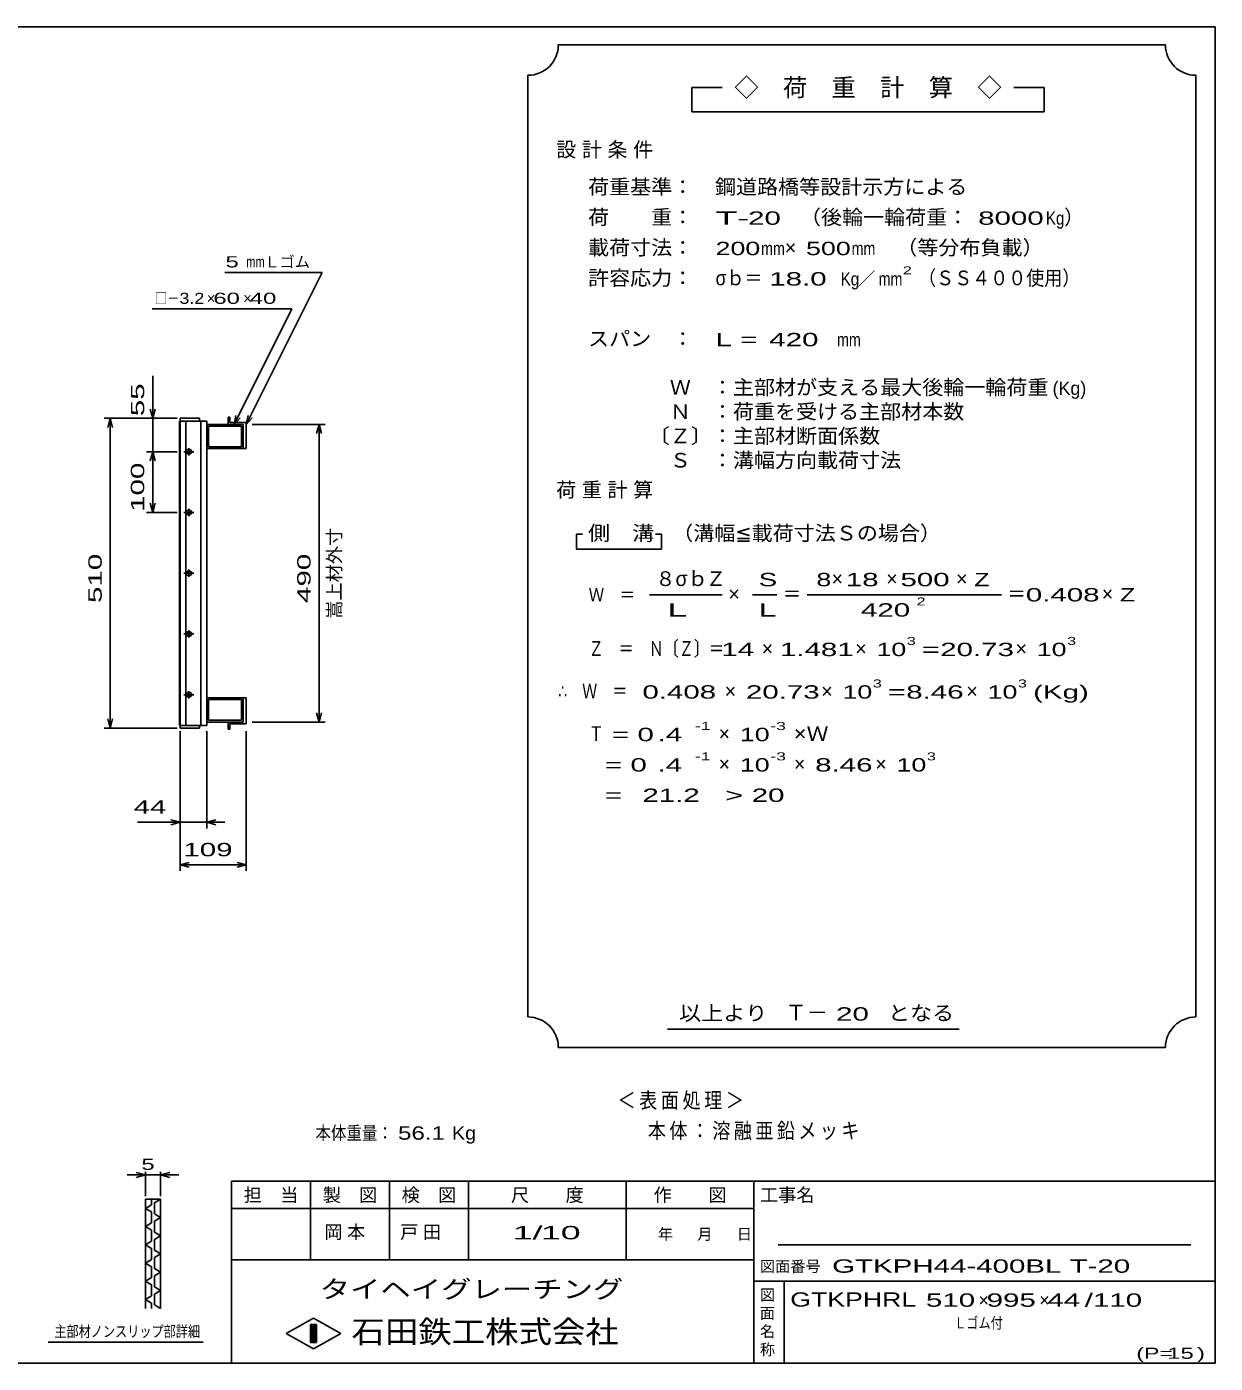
# Model space of a CAD drawing. Units: millimetres, scale not verified. Extents: x -1820 to 1731, y -1282 to 1054.
# Drawn here: x -227 to 1731, y -1146 to 1054 of the extents above; entities that cross this region are included whole.
import ezdxf
from ezdxf.enums import TextEntityAlignment as Align

# ---------------------------------------------------------------- set-up
doc = ezdxf.new("R2010")
doc.units = ezdxf.units.MM
doc.header["$LTSCALE"] = 10
for name, color, linetype, lineweight in [('0_2', 150, 'Continuous', 25), ('16', 3, 'Continuous', 25), ('22', 4, 'Continuous', 25), ('24', 2, 'Continuous', 25), ('32', 4, 'Continuous', 25)]:
    doc.layers.add(name, color=color, linetype=linetype, lineweight=lineweight)
doc.styles.add('ベクトル', font='')
doc.styles.get('ベクトル').set_extended_font_data('ベクトル')

msp = doc.modelspace()

# ---------------------------------------------------------------- linework, layer by layer
at = {"layer": '0_2'}
for p, q in [((-1729, 1053.5), (1731, 1053.5)), ((1731, 1053.5), (1731, -1146.5)), ((1731, -846.5), (111, -846.5)), ((111, -846.5), (111, -1146.5)), ((241, -846.5), (241, -976.5)), ((371, -976.5), (371, -846.5)), ((501, -846.5), (501, -976.5)), ((761, -976.5), (761, -846.5)), ((971, -846.5), (971, -1146.5)), ((971, -891.5), (111, -891.5)), ((1691, -951.5), (1011, -951.5)), ((111, -976.5), (971, -976.5)), ((971, -1011.5), (1731, -1011.5)), ((1021, -1146.5), (1021, -1011.5)), ((201, -1097.5), (246, -1072.5)), ((246, -1072.5), (291, -1097.5)), ((246, -1122.5), (201, -1097.5)), ((241, -1082.5), (251, -1082.5)), ((241, -1112.5), (241, -1082.5)), ((241, -1082.5), (243, -1082.5)), ((243, -1082.5), (243, -1112.5)), ((245, -1112.5), (245, -1082.5)), ((245, -1082.5), (247, -1082.5)), ((291, -1097.5), (246, -1122.5)), ((247, -1082.5), (247, -1112.5)), ((249, -1112.5), (249, -1082.5)), ((249, -1082.5), (251, -1082.5)), ((251, -1082.5), (251, -1112.5)), ((251, -1082.5), (251, -1112.5)), ((251, -1112.5), (241, -1112.5)), ((243, -1112.5), (245, -1112.5)), ((247, -1112.5), (249, -1112.5)), ((1731, -1146.5), (-1729, -1146.5))]:
    msp.add_line(p, q, dxfattribs=at)
at = {"layer": '16'}
for p, q in [((25.3, -96.5), (25.3, 404.5)), ((25.3, 404.5), (26, 404.5)), ((58, 409), (26, 409)), ((26, 409), (26, 404.5)), ((26, 404.5), (58, 404.5)), ((26, 404.5), (26, -96.5)), ((70, 404.5), (26, 404.5)), ((35.5, 404.5), (35.5, -96.5)), ((58, 404.5), (58, 409)), ((60.5, -96.5), (60.5, 404.5)), ((70, -96.5), (70, 404.5)), ((70, 399), (130, 399)), ((70, 359), (70, 399)), ((73, 396), (127, 396)), ((73, 362), (73, 396)), ((108, 411), (105, 411)), ((105, 411), (105, 399)), ((105, 399), (130, 399)), ((108, 402), (108, 411)), ((135, 402), (108, 402)), ((127, 396), (127, 362)), ((130, 399), (130, 359)), ((130, 399), (130, 359)), ((135, 359), (135, 402)), ((32.5, 354), (48.5, 354)), ((42.5, 357), (38.5, 357)), ((40.5, 360), (40.5, 348)), ((130, 359), (70, 359)), ((127, 362), (73, 362)), ((130, 359), (135, 359)), ((38.5, 351), (42.5, 351)), ((32.5, 254), (48.5, 254)), ((42.5, 257), (38.5, 257)), ((38.5, 251), (42.5, 251)), ((40.5, 260), (40.5, 248)), ((32.5, 154), (48.5, 154)), ((42.5, 157), (38.5, 157)), ((40.5, 160), (40.5, 148)), ((38.5, 151), (42.5, 151)), ((32.5, 54), (48.5, 54)), ((42.5, 57), (38.5, 57)), ((38.5, 51), (42.5, 51)), ((40.5, 60), (40.5, 48)), ((42.5, -43), (38.5, -43)), ((40.5, -40), (40.5, -52)), ((32.5, -46), (48.5, -46)), ((38.5, -49), (42.5, -49)), ((130, -51), (70, -51)), ((70, -51), (70, -91)), ((127, -54), (73, -54)), ((73, -54), (73, -88)), ((127, -88), (127, -54)), ((130, -91), (130, -51)), ((130, -51), (135, -51)), ((130, -91), (130, -51)), ((135, -51), (135, -94)), ((73, -88), (127, -88)), ((26, -96.5), (25.3, -96.5)), ((26, -96.5), (58, -96.5)), ((26, -101), (26, -96.5)), ((26, -96.5), (70, -96.5)), ((58, -101), (26, -101)), ((58, -96.5), (58, -101)), ((70, -91), (130, -91)), ((105, -103), (105, -91)), ((105, -91), (130, -91)), ((108, -103), (105, -103)), ((135, -94), (108, -94)), ((108, -94), (108, -103))]:
    msp.add_line(p, q, dxfattribs=at)
for centre, radius, start, end in [((38.5, 354), 3, 90, 270), ((40.5, 354), 4, 46.6, 133.4), ((42.5, 354), 3, 270, 90), ((40.5, 354), 4, 226.6, 313.4), ((38.5, 254), 3, 90, 270), ((40.5, 254), 4, 46.6, 133.4), ((40.5, 254), 4, 226.6, 313.4), ((42.5, 254), 3, 270, 90), ((38.5, 154), 3, 90, 270), ((40.5, 154), 4, 46.6, 133.4), ((42.5, 154), 3, 270, 90), ((40.5, 154), 4, 226.6, 313.4), ((38.5, 54), 3, 90, 270), ((40.5, 54), 4, 46.6, 133.4), ((40.5, 54), 4, 226.6, 313.4), ((42.5, 54), 3, 270, 90), ((38.5, -46), 3, 90, 270), ((40.5, -46), 4, 46.6, 133.4), ((42.5, -46), 3, 270, 90), ((40.5, -46), 4, 226.6, 313.4)]:
    msp.add_arc(centre, radius, start, end, dxfattribs=at)
at = {"layer": '22'}
for p, q in [((100, 649), (260, 649)), ((135, 399), (260, 649)), ((-20, 589), (210, 589)), ((115, 399), (210, 589)), ((-19, 409), (-19, 479)), ((-19, 409), (-23, 424)), ((-15, 424), (-19, 409)), ((-99, 409), (21, 409)), ((-93, 394), (-89, 409)), ((-85, 394), (-89, 409)), ((-89, -101), (-89, 409)), ((21, 409), (-29, 409)), ((-19, 409), (-19, 354)), ((115, 399), (118, 413.6)), ((115, 399), (125, 410)), ((135, 399), (138, 413.6)), ((135, 399), (145, 410)), ((145, 399), (265, 399)), ((251, 384), (255, 399)), ((259, 384), (255, 399)), ((255, -91), (255, 399)), ((-29, 354), (21, 354)), ((-23, 339), (-19, 354)), ((-15, 339), (-19, 354)), ((-19, 254), (-19, 354)), ((-19, 254), (-23, 269)), ((-19, 254), (-15, 269)), ((-29, 254), (21, 254)), ((-89, -101), (-93, -86)), ((-89, -101), (-85, -86)), ((255, -91), (251, -76)), ((255, -91), (259, -76)), ((-99, -101), (21, -101)), ((26, -266), (26, -106)), ((26, -336), (26, -106)), ((70, -266), (70, -106)), ((135, -336), (135, -106)), ((145, -91), (265, -91)), ((-44, -256), (26, -256)), ((26, -256), (11, -252)), ((11, -260), (26, -256)), ((26, -256), (70, -256)), ((70, -256), (85, -252)), ((85, -260), (70, -256)), ((70, -256), (100, -256)), ((26, -326), (41, -322)), ((41, -330), (26, -326)), ((26, -326), (135, -326)), ((135, -326), (120, -322)), ((120, -330), (135, -326))]:
    msp.add_line(p, q, dxfattribs=at)
at = {"layer": '24', "color": 4}
for p, q in [((1649, 1023.5), (649, 1023.5)), ((599, 973.5), (599, -576.5)), ((1699, -576.5), (1699, 973.5)), ((919, 953.5), (869, 953.5)), ((869, 953.5), (869, 913.5)), ((1449, 953.5), (1399, 953.5)), ((1449, 913.5), (1449, 953.5)), ((869, 913.5), (1449, 913.5)), ((689, 218.5), (679, 218.5)), ((679, 218.5), (679, 193.5)), ((819, 218.5), (809, 218.5)), ((819, 193.5), (819, 218.5)), ((679, 193.5), (819, 193.5)), ((799, 118.5), (919, 118.5)), ((969, 118.5), (1009, 118.5)), ((1059, 118.5), (1379, 118.5)), ((829, -596.5), (1309, -596.5)), ((649, -626.5), (1649, -626.5))]:
    msp.add_line(p, q, dxfattribs=at)
for centre, start, end in [((599, 1023.5), 270, 0), ((1699, 1023.5), 180, 270), ((599, -626.5), 0, 90), ((1699, -626.5), 90, 180)]:
    msp.add_arc(centre, 50, start, end, dxfattribs=at)
at = {"layer": '32'}
for p, q in [((-31, -836.5), (-46, -832.5)), ((-31, -871.5), (-31, -831.5)), ((-6, -831.5), (-6, -871.5)), ((-6, -836.5), (9, -832.5)), ((-31, -836.5), (-61, -836.5)), ((-46, -840.5), (-31, -836.5)), ((-31, -836.5), (-6, -836.5)), ((9, -840.5), (-6, -836.5)), ((-6, -836.5), (24, -836.5)), ((-31, -876.5), (-6, -876.5)), ((-31, -1056.5), (-31, -876.5)), ((-21, -876.5), (-21, -885.5)), ((-6, -876.5), (-16, -882.5)), ((-6, -876.5), (-6, -1056.5)), ((-21, -885.5), (-31, -891.5)), ((-31, -891.5), (-21, -897.5)), ((-21, -897.5), (-21, -915.5)), ((-16, -882.5), (-16, -900.5)), ((-16, -900.5), (-6, -906.5)), ((-21, -915.5), (-31, -921.5)), ((-31, -921.5), (-21, -927.5)), ((-6, -906.5), (-16, -912.5)), ((-16, -912.5), (-16, -930.5)), ((-21, -945.5), (-31, -951.5)), ((-21, -927.5), (-21, -945.5)), ((-16, -930.5), (-6, -936.5)), ((-6, -936.5), (-16, -942.5)), ((-16, -942.5), (-16, -960.5)), ((-31, -951.5), (-21, -957.5)), ((-21, -957.5), (-21, -975.5)), ((-16, -960.5), (-6, -966.5)), ((-6, -966.5), (-16, -972.5)), ((-21, -975.5), (-31, -981.5)), ((-31, -981.5), (-21, -987.5)), ((-21, -987.5), (-21, -1005.5)), ((-16, -972.5), (-16, -990.5)), ((-21, -1005.5), (-31, -1011.5)), ((-31, -1011.5), (-21, -1017.5)), ((-16, -990.5), (-6, -996.5)), ((-6, -996.5), (-16, -1002.5)), ((-16, -1002.5), (-16, -1020.5)), ((-21, -1017.5), (-21, -1035.5)), ((-16, -1020.5), (-6, -1026.5)), ((-6, -1026.5), (-16, -1032.5)), ((-16, -1032.5), (-16, -1050.5)), ((-21, -1035.5), (-31, -1041.5)), ((-31, -1041.5), (-21, -1047.5)), ((-21, -1047.5), (-21, -1056.5)), ((-16, -1050.5), (-6, -1056.5)), ((64, -1111.5), (-191, -1111.5))]:
    msp.add_line(p, q, dxfattribs=at)

# ---------------------------------------------------------------- texts
at = {"layer": '0_2', "style": 'ベクトル'}
for s, height, p in [('担\u3000当', 21.99, (131, -869.5)), ('製\u3000図', 21.99, (261, -869.5)), ('検\u3000図', 21.99, (391, -869.5)), ('尺\u3000\u3000度', 21.99, (571, -869.5)), ('作\u3000\u3000図', 21.99, (806, -869.5)), ('工事名', 21.99, (981, -869.5)), ('年', 18.3, (813, -934)), ('月', 18.3, (878, -934)), ('日', 18.3, (943, -934)), ('図面番号', 18.33, (981, -987)), ('図', 18.3, (981, -1034)), ('面', 18.3, (981, -1064)), ('名', 18.3, (981, -1094)), ('称', 18.3, (981, -1124))]:
    msp.add_text(s, height=height, dxfattribs=at).set_placement(p, align=Align.MIDDLE_LEFT)
at = {"layer": '0_2', "color": 222, "style": 'ベクトル'}
for s, height, width, p in [('タイヘイグレーチング', 29.33, 1.25, (256, -1024.5)), ('石田鉄工株式会社', 36.66, 1.1, (308.5, -1094.5))]:
    msp.add_text(s, height=height, dxfattribs=dict(at, width=width)).set_placement(p, align=Align.MIDDLE_LEFT)
at = {"layer": '22', "color": 2, "style": 'ベクトル'}
for s, height, width, p in [(' 5 ', 18.33, 1.6, (90, 666.5)), ('mm', 18.33, 0.75, (135, 666.5)), ('□－', 18.33, 0.8, (-15, 606.5)), ('3.2', 18.33, 1.2, (25, 606.5)), (' 60 ', 18.33, 1.6, (70, 606.5)), (' 40 ', 18.33, 1.6, (130, 606.5)), (' 44 ', 21.99, 1.65, (-64, -231)), (' 109 ', 21.99, 1.65, (18, -301)), ('本体重量：', 21.99, 0.85, (249, -767.5)), (' 56.1', 21.99, 1.35, (374, -767.5)), ('Kg', 21.99, 1.1, (474, -767.5)), ('1/', 21.99, 2, (574, -931.5)), (' 10 ', 21.99, 2, (604, -931.5)), ('GTKPH44-400BL T-20           ', 21.99, 1.65, (1100, -986.5)), ('GTKPHRL', 23.46, 1.4, (1031, -1041.5)), (' 510 ', 21.99, 1.65, (1241, -1042.5)), (' 995 ', 21.99, 1.65, (1341, -1042.5)), (' 44 ', 21.99, 1.65, (1441, -1042.5)), ('/', 22, 1.65, (1516, -1042.5)), (' 110 ', 21.99, 1.65, (1516, -1042.5)), ('Ｌゴム付', 18.33, 0.8, (1301, -1080)), ('(P=', 18.33, 1.55, (1601, -1130)), (' 15 ', 18.33, 1.6, (1641, -1130)), (')', 18.3, 1.6, (1701, -1130))]:
    msp.add_text(s, height=height, dxfattribs=dict(at, width=width)).set_placement(p, align=Align.MIDDLE_LEFT)
for s, height, p in [('Ｌゴム', 18.33, (165, 666.5)), ('×', 18.3, (70, 606.5)), ('×', 18.3, (130, 606.5)), ('×', 22, (1341, -1042.5)), ('×', 22, (1441, -1042.5))]:
    msp.add_text(s, height=height, dxfattribs=at).set_placement(p, align=Align.MIDDLE_LEFT)
at = {"layer": '22', "color": 2, "style": 'ベクトル', "width": 1.65}
for s, p in [(' 55 ', (-44, 399)), (' 100 ', (-44, 241.5)), (' 510 ', (-114, 91.5)), (' 490', (230, 91.5))]:
    msp.add_text(s, height=21.99, rotation=90, dxfattribs=at).set_placement(p, align=Align.MIDDLE_LEFT)
at = {"layer": '22', "color": 2, "style": 'ベクトル'}
msp.add_text('嵩上材外寸', height=21.99, rotation=90, dxfattribs=at).set_placement((280, 79), align=Align.MIDDLE_LEFT)
at = {"layer": '22', "color": 2, "attachment_point": 4, "style": 'ベクトル'}
for s, insert, char_height in [('\\T1.2;\\W0.85;＜表面処理＞', (746.5, -715), 25.66), ('\\T1.19;\\W0.85;本体：溶融亜鉛メッキ', (796.5, -765), 25.66), ('\\T1.25;岡本\u3000', (263.5, -931.5), 21.99), ('\\T1.25;戸田\u3000', (388.5, -931.5), 21.99)]:
    msp.add_mtext(s, dxfattribs=dict(at, insert=insert, char_height=char_height))
at = {"layer": '24', "style": 'ベクトル'}
for s, height, p in [('◇\u3000荷\u3000重\u3000計\u3000算\u3000◇', 29.33, (939, 953.5)), ('）', 24.2, (1482, 740)), ('×', 24.2, (1022, 690)), ('／', 22, (1141.5, 638.5)), ('(Kg)', 21.99, (1463, 458.5)), ('８', 24.2, (809, 145)), ('σｂ', 24.19, (842, 145)), ('Ｚ', 24.2, (892, 145)), ('×', 24.2, (1099, 145)), ('×', 24.2, (1189, 145)), ('×', 24.2, (1304, 145)), ('×', 24.2, (929, 120)), ('×', 24.2, (1544, 120)), ('×', 24.2, (984, 30)), ('×', 24.2, (1138, 30)), ('×', 24.2, (1402, 30)), ('×', 24.2, (923, -40)), ('×', 24.2, (1082, -40)), ('×', 24.2, (1321, -40)), ('×', 24.2, (913, -110)), ('×', 24.2, (913, -160)), ('×', 24.2, (1037, -160)), ('×', 24.2, (1171, -160)), ('Ｔ－', 25.66, (1023, -569))]:
    msp.add_text(s, height=height, dxfattribs=at).set_placement(p, align=Align.MIDDLE_LEFT)
for s, height, width, p in [('荷重基準：\u3000', 24.19, 1.05, (698, 790)), ('鋼道路橋等設計示方による', 24.19, 1.05, (907, 790)), ('荷\u3000\u3000重：\u3000', 24.19, 1.05, (698, 740)), ('T-', 21.99, 2, (908, 738.5)), (' 20 ', 21.99, 1.65, (948, 738.5)), ('（後輪一輪荷重：', 24.19, 1.05, (1047, 740)), (' 8000', 21.99, 1.65, (1327, 738.5)), ('Kg', 21.99, 0.85, (1452, 738.5)), ('載荷寸法：\u3000', 24.19, 1.05, (698, 690)), ('\u3000（等分布負載）', 24.19, 1.05, (1171, 690)), ('200', 21.99, 1.5, (908, 688.5)), ('mm', 21.99, 0.8, (983, 688.5)), ('500', 21.99, 1.5, (1057, 688.5)), ('mm', 21.99, 0.8, (1132, 688.5)), ('許容応力：\u3000', 24.19, 1.05, (698, 640)), ('σｂ＝', 24.19, 0.9, (908, 640)), (' 18.0', 21.99, 1.65, (983, 638.5)), ('Kg', 21.99, 0.85, (1114, 638.5)), ('mm', 21.99, 0.8, (1176.5, 638.5)), ('2', 13.2, 1.5, (1216.5, 652.5)), ('（ＳＳ４００使用）', 24.19, 0.9, (1241.5, 640)), ('スパン\u3000：\u3000', 24.19, 1.05, (698, 540)), ('L =', 21.99, 1.65, (908, 538.5)), (' 420 ', 21.99, 1.65, (983, 538.5)), ('mm', 21.99, 0.8, (1108, 538.5)), ('\u3000Ｗ\u3000：主部材が支える最大後輪一輪荷重', 24.19, 1.05, (798, 460)), ('\u3000Ｎ\u3000：荷重を受ける主部材本数', 24.19, 1.05, (798, 420)), ('〔Ｚ〕：主部材断面係数', 24.19, 1.05, (798, 380)), ('\u3000Ｓ\u3000：溝幅方向載荷寸法', 24.19, 1.05, (798, 340)), ('側\u3000溝', 24.19, 1.1, (698, 220)), ('\u3000（溝幅≦載荷寸法Ｓの場合）', 24.19, 1.05, (802, 220)), ('S', 22, 1.55, (979, 143.5)), ('8', 22, 1.5, (1074, 143.5)), (' 18 ', 21.99, 1.65, (1109, 143.5)), (' 500 ', 21.99, 1.65, (1199, 143.5)), ('Z', 22, 1.4, (1334, 143.5)), ('Ｗ\u3000＝', 21.99, 0.85, (699, 118.5)), ('＝', 24.2, 0.9, (1019, 120)), ('2', 13.2, 1.5, (1239, 107.5)), ('＝', 24.2, 0.9, (1389, 120)), ('0.408', 21.99, 1.65, (1419, 118.5)), ('Z', 22, 1.4, (1574, 118.5)), ('L', 22, 1.8, (979, 93.5)), (' 420 ', 21.99, 1.65, (1134, 93.5)), ('Ｚ\u3000＝\u3000Ｎ〔Ｚ〕＝', 24.19, 0.75, (699, 30)), ('3', 13.2, 1.5, (1223, 42.5)), ('3', 13.2, 1.5, (1487, 42.5)), (' 14 ', 21.99, 1.65, (904, 28.5)), ('1.481', 21.99, 1.65, (1014, 28.5)), ('10', 21.99, 1.5, (1173, 28.5)), ('=', 22, 1.7, (1248, 28.5)), ('20.73', 21.99, 1.65, (1278, 28.5)), ('10', 21.99, 1.5, (1437, 28.5)), ('3', 13.2, 1.5, (1167, -27.5)), ('3', 13.2, 1.5, (1406, -27.5)), ('∴\u3000Ｗ\u3000＝', 24.19, 0.75, (649, -40)), (' 0.408', 21.99, 1.65, (774, -41.5)), ('20.73', 21.99, 1.65, (958, -41.5)), ('10', 21.99, 1.5, (1117, -41.5)), ('=', 22, 1.7, (1192, -41.5)), ('8.46', 21.99, 1.65, (1222, -41.5)), ('10', 21.99, 1.5, (1356, -41.5)), ('(Kg)', 21.99, 1.65, (1431, -41.5)), ('Ｔ', 24.2, 0.75, (699, -110)), (' = 0', 21.99, 1.65, (724, -111.5)), (' .4 ', 21.99, 1.65, (799, -111.5)), ('-1', 13.2, 1.65, (874, -97.5)), ('10', 21.99, 1.5, (948, -111.5)), ('-3', 13.2, 1.65, (998, -97.5)), ('×Ｗ', 24.19, 1.1, (1037, -110)), ('  = 0', 21.99, 1.65, (699, -161.5)), (' .4 ', 21.99, 1.65, (799, -161.5)), ('-1', 13.2, 1.65, (874, -147.5)), ('10', 21.99, 1.5, (948, -161.5)), ('-3', 13.2, 1.65, (998, -147.5)), ('8.46', 21.99, 1.65, (1072, -161.5)), ('10', 21.99, 1.5, (1206, -161.5)), ('3', 13.2, 1.5, (1256, -147.5)), ('  =', 21.99, 1.65, (699, -211.5)), (' 21.2', 21.99, 1.65, (774, -211.5)), ('>', 22, 1.7, (924, -211.5)), (' 20 ', 21.99, 1.65, (954, -211.5)), ('以上より\u3000', 24.19, 1.1, (848, -570)), (' 20 ', 21.99, 1.65, (1093, -571.5)), ('となる', 24.19, 1.1, (1192, -570))]:
    msp.add_text(s, height=height, dxfattribs=dict(at, width=width)).set_placement(p, align=Align.MIDDLE_LEFT)
at = {"layer": '24', "attachment_point": 4, "style": 'ベクトル'}
for s, insert, char_height in [('\\T1.28;設計条件', (645.5, 850), 24.19), ('\\T1.28;荷重計算', (645.5, 290), 24.19), ('\\T1.5;\\W2;\\~L\\~', (804, 93.5), 21.99)]:
    msp.add_mtext(s, dxfattribs=dict(at, insert=insert, char_height=char_height))
at = {"layer": '32', "color": 2, "style": 'ベクトル'}
for s, width, p in [(' 5 ', 1.6, (-48.5, -819)), ('主部材ノンスリップ部詳細', 0.8, (-181, -1094))]:
    msp.add_text(s, height=18.33, dxfattribs=dict(at, width=width)).set_placement(p, align=Align.MIDDLE_LEFT)

doc.saveas('drawing.dxf')
